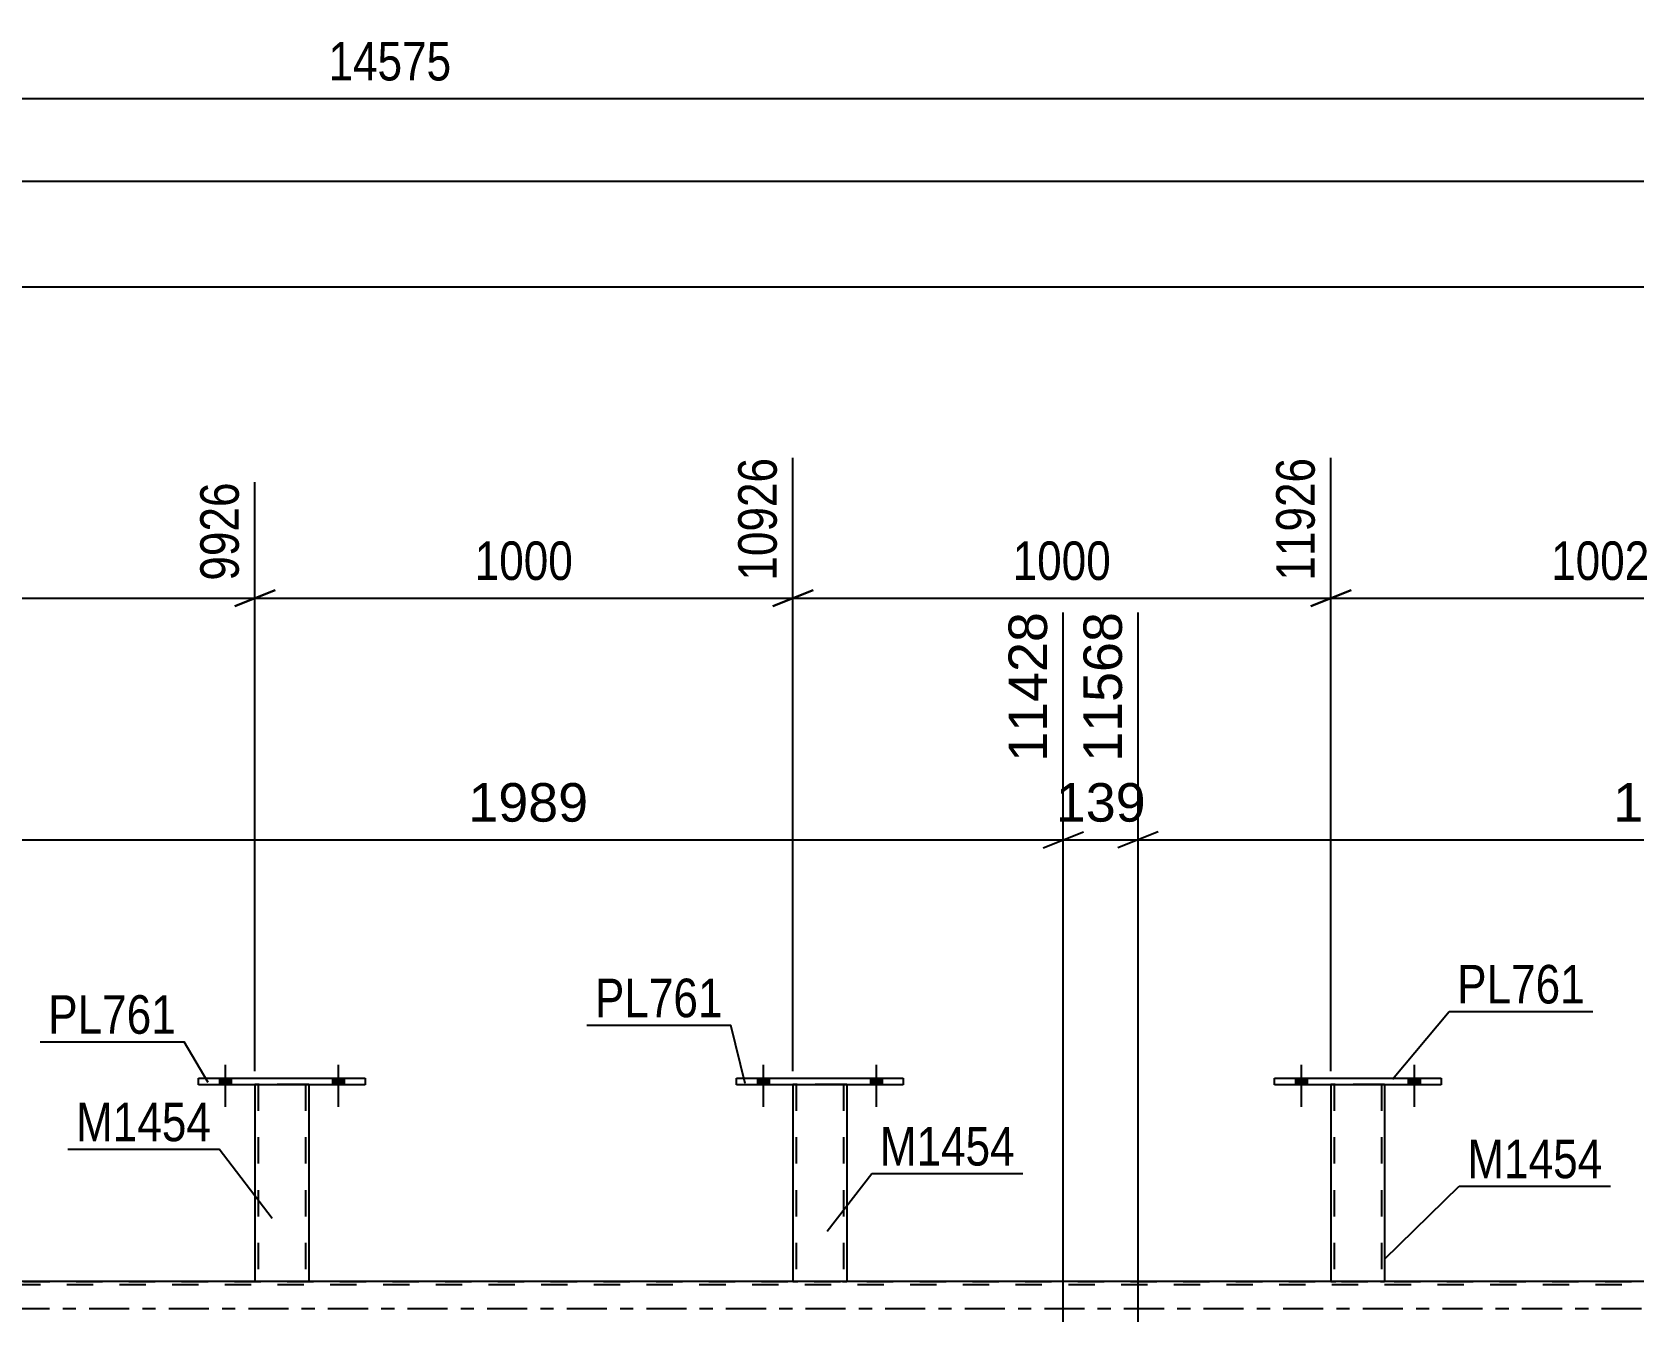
# Model space of a CAD drawing. Header units: millimetres. Extents: x -116 to 725, y -402 to 192.
# Drawn here: x 361.8 to 480.9, y -1 to 94.9 of the extents above; entities that cross this region are included whole.
import ezdxf

# ---------------------------------------------------------------- set-up
doc = ezdxf.new("R2010")
doc.units = ezdxf.units.MM
doc.linetypes.add('DXK_LINE_DOT2', pattern=[3.9198, 1.9599, -1.9599])
doc.linetypes.add('DXK_LINE_DOT3', pattern=[5.9187, 2.979, -0.9799, 0.9799, -0.9799])
doc.styles.add('Arial', font='ARIAL.TTF', dxfattribs={"height": 0.2})
doc.styles.add('Arial Narrow', font='ARIALN.TTF', dxfattribs={"height": 0.2})

# ---------------------------------------------------------------- blocks, each defined once
blk = doc.blocks.new('Part-203723472-4633 - 4481')
at = {"color": 2, "linetype": 'Continuous'}
for p, q in [((374.18, 16.64), (374.18, 17.12)), ((374.18, 17.12), (386.58, 17.12)), ((386.58, 17.12), (386.58, 16.64)), ((386.58, 16.64), (374.18, 16.64))]:
    blk.add_line(p, q, dxfattribs=at)
blk = doc.blocks.new('Part-203723472-4623 - 4481')
at = {"color": 2, "linetype": 'Continuous'}
for p, q in [((414.18, 16.64), (414.18, 17.12)), ((414.18, 17.12), (426.58, 17.12)), ((426.58, 17.12), (426.58, 16.64)), ((426.58, 16.64), (414.18, 16.64))]:
    blk.add_line(p, q, dxfattribs=at)
blk = doc.blocks.new('Bolt-203723472-4493 - 4481')
at = {"linetype": 'Continuous'}
for points in [[(455.74, 16.64), (456.62, 16.64), (456.62, 17.12), (455.74, 17.12)], [(464.14, 16.64), (465.02, 16.64), (465.02, 17.12), (464.14, 17.12)]]:
    blk.add_hatch(color=1, dxfattribs=at).paths.add_polyline_path(points)
at = {"color": 1, "linetype": 'Continuous'}
for p, q in [((456.18, 18.12), (456.18, 15)), ((464.58, 18.12), (464.58, 15)), ((455.74, 17.12), (455.74, 16.64)), ((456.62, 17.12), (456.62, 16.64)), ((464.14, 17.12), (464.14, 16.64)), ((465.02, 17.12), (465.02, 16.64))]:
    blk.add_line(p, q, dxfattribs=at)
blk = doc.blocks.new('Bolt-203723472-4494 - 4481')
at = {"linetype": 'Continuous'}
for points in [[(455.74, 16.64), (456.62, 16.64), (456.62, 17.12), (455.74, 17.12)], [(464.14, 16.64), (465.02, 16.64), (465.02, 17.12), (464.14, 17.12)]]:
    blk.add_hatch(color=1, dxfattribs=at).paths.add_polyline_path(points)
at = {"color": 1, "linetype": 'Continuous'}
for p, q in [((456.18, 18.12), (456.18, 15)), ((464.58, 18.12), (464.58, 15)), ((455.74, 17.12), (455.74, 16.64)), ((456.62, 17.12), (456.62, 16.64)), ((464.14, 17.12), (464.14, 16.64)), ((465.02, 17.12), (465.02, 16.64))]:
    blk.add_line(p, q, dxfattribs=at)
blk = doc.blocks.new('Part-203723472-4618 - 4481')
at = {"color": 7, "linetype": 'DXK_LINE_DOT2'}
for p, q in [((458.38, 16.65), (458.38, 16.65)), ((458.38, 16.65), (458.38, 16.64)), ((458.38, 16.64), (458.38, 16.65)), ((458.41, 16.65), (458.38, 16.65)), ((458.38, 16.65), (458.41, 16.65)), ((458.52, 16.65), (458.41, 16.65)), ((458.41, 16.65), (458.52, 16.65)), ((458.67, 16.65), (458.52, 16.65)), ((458.52, 16.65), (458.67, 16.65)), ((458.62, 16.65), (458.62, 16.65)), ((458.62, 16.65), (458.62, 2)), ((458.63, 16.65), (458.62, 16.65)), ((458.62, 16.65), (458.63, 16.65)), ((458.69, 16.65), (458.63, 16.65)), ((458.63, 16.65), (458.69, 16.65)), ((462.08, 16.65), (458.67, 16.65)), ((462.08, 16.65), (458.67, 16.65)), ((461.99, 16.65), (458.69, 16.65)), ((458.69, 16.65), (458.76, 16.65)), ((462.06, 16.65), (458.76, 16.65)), ((462.06, 16.65), (461.99, 16.65)), ((462.12, 16.65), (462.06, 16.65)), ((462.06, 16.65), (462.12, 16.65)), ((462.08, 16.65), (462.23, 16.65)), ((462.23, 16.65), (462.08, 16.65)), ((462.14, 16.65), (462.12, 16.65)), ((462.12, 16.65), (462.14, 16.65)), ((462.14, 16.65), (462.14, 16.65)), ((462.14, 16.65), (462.14, 2)), ((462.23, 16.65), (462.34, 16.65)), ((462.34, 16.65), (462.23, 16.65)), ((462.34, 16.65), (462.38, 16.65)), ((462.38, 16.65), (462.34, 16.65)), ((462.38, 16.65), (462.38, 16.65)), ((462.38, 16.65), (462.38, 16.64)), ((462.38, 16.64), (462.38, 16.65)), ((458.38, 2), (458.41, 2)), ((458.41, 2), (458.52, 2)), ((458.52, 2), (458.67, 2)), ((458.63, 2), (458.62, 2)), ((458.62, 2), (458.63, 2)), ((458.69, 2), (458.63, 2)), ((458.63, 2), (458.69, 2)), ((462.08, 2), (458.67, 2)), ((461.99, 2), (458.69, 2)), ((458.69, 2), (458.76, 2)), ((462.12, 2), (458.76, 2)), ((462.06, 2), (461.99, 2)), ((462.12, 2), (462.06, 2)), ((462.08, 2), (462.23, 2)), ((462.14, 2), (462.12, 2)), ((462.12, 2), (462.14, 2)), ((462.23, 2), (462.34, 2)), ((462.34, 2), (462.38, 2))]:
    blk.add_line(p, q, dxfattribs=at)
at = {"color": 2, "linetype": 'Continuous'}
for p, q in [((458.38, 16.64), (458.38, 2)), ((462.38, 16.64), (462.38, 2)), ((458.41, 2), (458.38, 2)), ((458.52, 2), (458.41, 2)), ((458.67, 2), (458.52, 2)), ((462.08, 2), (458.67, 2)), ((462.23, 2), (462.08, 2)), ((462.34, 2), (462.23, 2)), ((462.38, 2), (462.34, 2))]:
    blk.add_line(p, q, dxfattribs=at)
blk = doc.blocks.new('Bolt-203723472-4495 - 4481')
at = {"linetype": 'Continuous'}
for points in [[(415.74, 16.64), (416.62, 16.64), (416.62, 17.12), (415.74, 17.12)], [(424.14, 16.64), (425.02, 16.64), (425.02, 17.12), (424.14, 17.12)]]:
    blk.add_hatch(color=1, dxfattribs=at).paths.add_polyline_path(points)
at = {"color": 1, "linetype": 'Continuous'}
for p, q in [((416.18, 18.12), (416.18, 15)), ((424.58, 18.12), (424.58, 15)), ((415.74, 17.12), (415.74, 16.64)), ((416.62, 17.12), (416.62, 16.64)), ((424.14, 17.12), (424.14, 16.64)), ((425.02, 17.12), (425.02, 16.64))]:
    blk.add_line(p, q, dxfattribs=at)
blk = doc.blocks.new('Bolt-203723472-4496 - 4481')
at = {"linetype": 'Continuous'}
for points in [[(415.74, 16.64), (416.62, 16.64), (416.62, 17.12), (415.74, 17.12)], [(424.14, 16.64), (425.02, 16.64), (425.02, 17.12), (424.14, 17.12)]]:
    blk.add_hatch(color=1, dxfattribs=at).paths.add_polyline_path(points)
at = {"color": 1, "linetype": 'Continuous'}
for p, q in [((416.18, 18.12), (416.18, 15)), ((424.58, 18.12), (424.58, 15)), ((415.74, 17.12), (415.74, 16.64)), ((416.62, 17.12), (416.62, 16.64)), ((424.14, 17.12), (424.14, 16.64)), ((425.02, 17.12), (425.02, 16.64))]:
    blk.add_line(p, q, dxfattribs=at)
blk = doc.blocks.new('Bolt-203723472-4497 - 4481')
at = {"linetype": 'Continuous'}
for points in [[(375.74, 16.64), (376.62, 16.64), (376.62, 17.12), (375.74, 17.12)], [(384.14, 16.64), (385.02, 16.64), (385.02, 17.12), (384.14, 17.12)]]:
    blk.add_hatch(color=1, dxfattribs=at).paths.add_polyline_path(points)
at = {"color": 1, "linetype": 'Continuous'}
for p, q in [((376.18, 18.12), (376.18, 15)), ((384.58, 18.12), (384.58, 15)), ((375.74, 17.12), (375.74, 16.64)), ((376.62, 17.12), (376.62, 16.64)), ((384.14, 17.12), (384.14, 16.64)), ((385.02, 17.12), (385.02, 16.64))]:
    blk.add_line(p, q, dxfattribs=at)
blk = doc.blocks.new('Bolt-203723472-4498 - 4481')
at = {"linetype": 'Continuous'}
for points in [[(375.74, 16.64), (376.62, 16.64), (376.62, 17.12), (375.74, 17.12)], [(384.14, 16.64), (385.02, 16.64), (385.02, 17.12), (384.14, 17.12)]]:
    blk.add_hatch(color=1, dxfattribs=at).paths.add_polyline_path(points)
at = {"color": 1, "linetype": 'Continuous'}
for p, q in [((376.18, 18.12), (376.18, 15)), ((384.58, 18.12), (384.58, 15)), ((375.74, 17.12), (375.74, 16.64)), ((376.62, 17.12), (376.62, 16.64)), ((384.14, 17.12), (384.14, 16.64)), ((385.02, 17.12), (385.02, 16.64))]:
    blk.add_line(p, q, dxfattribs=at)
blk = doc.blocks.new('Part-203723472-4638 - 4481')
at = {"color": 7, "linetype": 'DXK_LINE_DOT2'}
for p, q in [((378.38, 16.65), (378.38, 16.65)), ((378.38, 16.65), (378.38, 16.64)), ((378.38, 16.64), (378.38, 16.65)), ((378.41, 16.65), (378.38, 16.65)), ((378.38, 16.65), (378.41, 16.65)), ((378.52, 16.65), (378.41, 16.65)), ((378.41, 16.65), (378.52, 16.65)), ((378.67, 16.65), (378.52, 16.65)), ((378.52, 16.65), (378.67, 16.65)), ((378.62, 16.65), (378.62, 16.65)), ((378.62, 16.65), (378.62, 2)), ((378.63, 16.65), (378.62, 16.65)), ((378.62, 16.65), (378.63, 16.65)), ((378.69, 16.65), (378.63, 16.65)), ((378.63, 16.65), (378.69, 16.65)), ((382.08, 16.65), (378.67, 16.65)), ((382.08, 16.65), (378.67, 16.65)), ((381.99, 16.65), (378.69, 16.65)), ((378.69, 16.65), (378.76, 16.65)), ((382.06, 16.65), (378.76, 16.65)), ((382.06, 16.65), (381.99, 16.65)), ((382.12, 16.65), (382.06, 16.65)), ((382.06, 16.65), (382.12, 16.65)), ((382.08, 16.65), (382.23, 16.65)), ((382.23, 16.65), (382.08, 16.65)), ((382.14, 16.65), (382.12, 16.65)), ((382.12, 16.65), (382.14, 16.65)), ((382.14, 16.65), (382.14, 16.65)), ((382.14, 16.65), (382.14, 2)), ((382.23, 16.65), (382.34, 16.65)), ((382.34, 16.65), (382.23, 16.65)), ((382.34, 16.65), (382.38, 16.65)), ((382.38, 16.65), (382.34, 16.65)), ((382.38, 16.65), (382.38, 16.65)), ((382.38, 16.65), (382.38, 16.64)), ((382.38, 16.64), (382.38, 16.65)), ((378.38, 2), (378.41, 2)), ((378.41, 2), (378.52, 2)), ((378.52, 2), (378.67, 2)), ((378.63, 2), (378.62, 2)), ((378.62, 2), (378.63, 2)), ((378.69, 2), (378.63, 2)), ((378.63, 2), (378.67, 2)), ((382.08, 2), (378.67, 2)), ((378.67, 2), (378.69, 2)), ((381.99, 2), (378.69, 2)), ((378.69, 2), (378.76, 2)), ((382.06, 2), (378.76, 2)), ((382.06, 2), (381.99, 2)), ((382.12, 2), (382.06, 2)), ((382.06, 2), (382.12, 2)), ((382.08, 2), (382.23, 2)), ((382.14, 2), (382.12, 2)), ((382.12, 2), (382.14, 2)), ((382.23, 2), (382.34, 2)), ((382.34, 2), (382.38, 2))]:
    blk.add_line(p, q, dxfattribs=at)
at = {"color": 2, "linetype": 'Continuous'}
for p, q in [((378.38, 16.64), (378.38, 2)), ((382.38, 16.64), (382.38, 2)), ((378.41, 2), (378.38, 2)), ((378.52, 2), (378.41, 2)), ((378.67, 2), (378.52, 2)), ((382.08, 2), (378.67, 2)), ((382.23, 2), (382.08, 2)), ((382.34, 2), (382.23, 2)), ((382.38, 2), (382.34, 2))]:
    blk.add_line(p, q, dxfattribs=at)
blk = doc.blocks.new('Part-203723472-4613 - 4481')
at = {"color": 2, "linetype": 'Continuous'}
for p, q in [((454.18, 16.64), (454.18, 17.12)), ((454.18, 17.12), (466.58, 17.12)), ((466.58, 17.12), (466.58, 16.64)), ((466.58, 16.64), (454.18, 16.64))]:
    blk.add_line(p, q, dxfattribs=at)
blk = doc.blocks.new('Part-203723472-4628 - 4481')
at = {"color": 7, "linetype": 'DXK_LINE_DOT2'}
for p, q in [((418.38, 16.65), (418.38, 16.65)), ((418.38, 16.65), (418.38, 16.64)), ((418.38, 16.64), (418.38, 16.65)), ((418.41, 16.65), (418.38, 16.65)), ((418.38, 16.65), (418.41, 16.65)), ((418.52, 16.65), (418.41, 16.65)), ((418.41, 16.65), (418.52, 16.65)), ((418.67, 16.65), (418.52, 16.65)), ((418.52, 16.65), (418.67, 16.65)), ((418.62, 16.65), (418.62, 16.65)), ((418.62, 16.65), (418.62, 2)), ((418.63, 16.65), (418.62, 16.65)), ((418.62, 16.65), (418.63, 16.65)), ((418.69, 16.65), (418.63, 16.65)), ((418.63, 16.65), (418.69, 16.65)), ((422.08, 16.65), (418.67, 16.65)), ((422.08, 16.65), (418.67, 16.65)), ((421.99, 16.65), (418.69, 16.65)), ((418.69, 16.65), (418.76, 16.65)), ((422.06, 16.65), (418.76, 16.65)), ((422.06, 16.65), (421.99, 16.65)), ((422.12, 16.65), (422.06, 16.65)), ((422.06, 16.65), (422.12, 16.65)), ((422.08, 16.65), (422.23, 16.65)), ((422.23, 16.65), (422.08, 16.65)), ((422.14, 16.65), (422.12, 16.65)), ((422.12, 16.65), (422.14, 16.65)), ((422.14, 16.65), (422.14, 16.65)), ((422.14, 16.65), (422.14, 2)), ((422.23, 16.65), (422.34, 16.65)), ((422.34, 16.65), (422.23, 16.65)), ((422.34, 16.65), (422.38, 16.65)), ((422.38, 16.65), (422.34, 16.65)), ((422.38, 16.65), (422.38, 16.65)), ((422.38, 16.65), (422.38, 16.64)), ((422.38, 16.64), (422.38, 16.65)), ((418.38, 2), (418.41, 2)), ((418.41, 2), (418.52, 2)), ((418.52, 2), (418.67, 2)), ((418.63, 2), (418.62, 2)), ((418.62, 2), (418.63, 2)), ((418.69, 2), (418.63, 2)), ((418.63, 2), (418.67, 2)), ((422.08, 2), (418.67, 2)), ((418.67, 2), (418.69, 2)), ((421.99, 2), (418.69, 2)), ((418.69, 2), (418.76, 2)), ((422.06, 2), (418.76, 2)), ((422.06, 2), (421.99, 2)), ((422.12, 2), (422.06, 2)), ((422.06, 2), (422.12, 2)), ((422.08, 2), (422.23, 2)), ((422.14, 2), (422.12, 2)), ((422.12, 2), (422.14, 2)), ((422.23, 2), (422.34, 2)), ((422.34, 2), (422.38, 2))]:
    blk.add_line(p, q, dxfattribs=at)
at = {"color": 2, "linetype": 'Continuous'}
for p, q in [((418.38, 16.64), (418.38, 2)), ((422.38, 16.64), (422.38, 2)), ((418.41, 2), (418.38, 2)), ((418.52, 2), (418.41, 2)), ((418.67, 2), (418.52, 2)), ((422.08, 2), (418.67, 2)), ((422.23, 2), (422.08, 2)), ((422.34, 2), (422.23, 2)), ((422.38, 2), (422.34, 2))]:
    blk.add_line(p, q, dxfattribs=at)
blk = doc.blocks.new('Part-203723472-4764 - 4481')
at = {"color": 7, "linetype": 'DXK_LINE_DOT2'}
for p, q in [((679.93, 1.76), (-18.66, 1.76)), ((8.39, 2), (679.93, 2)), ((382.38, 2), (378.38, 2)), ((422.38, 2), (418.38, 2)), ((462.38, 2), (458.38, 2))]:
    blk.add_line(p, q, dxfattribs=at)
at = {"color": 2, "linetype": 'Continuous'}
for p, q in [((378.38, 2), (342.38, 2)), ((418.38, 2), (382.38, 2)), ((458.38, 2), (422.38, 2)), ((498.37, 2), (462.38, 2))]:
    blk.add_line(p, q, dxfattribs=at)
at = {"color": 7, "linetype": 'DXK_LINE_DOT3'}
blk.add_line((-18.66, 0), (679.93, 0), dxfattribs=at)
blk = doc.blocks.new('StraightDimension-203723472-7280 - 6595')
at = {"color": 7, "linetype": 'Continuous'}
blk.add_line((-18.66, 83.83), (679.93, 83.83), dxfattribs=at)
blk = doc.blocks.new('StraightDimension-203723472-7175 - 6595')
at = {"color": 7, "linetype": 'Continuous'}
blk.add_line((-19.3, 75.96), (679.93, 75.96), dxfattribs=at)
blk = doc.blocks.new('StraightDimension-203723472-7321 - 6595')
at = {"color": 7, "linetype": 'Continuous'}
blk.add_line((96.91, 89.96), (679.93, 89.96), dxfattribs=at)
at = {"color": 0}
blk.add_wipeout([(393.59, 90.71), (393.59, 94.91), (383.25, 94.91), (383.25, 90.71)], dxfattribs=at)
at = {"color": 3, "style": 'Arial Narrow'}
blk.add_text('14575', height=2.863, dxfattribs=at).set_placement((383.85, 91.31))
blk = doc.blocks.new('StraightDimension-203723472-6170 - 4481')
at = {"color": 7, "linetype": 'Continuous'}
for p, q in [((438.48, -1), (438.48, 51.76)), ((444.05, -1), (444.05, 51.76)), ((436.98, 34.25), (439.98, 35.45)), ((438.48, 34.85), (444.05, 34.85)), ((445.55, 35.45), (442.55, 34.25))]:
    blk.add_line(p, q, dxfattribs=at)
at = {"color": 0}
blk.add_wipeout([(445.2, 35.6), (445.2, 39.8), (437.33, 39.8), (437.33, 35.6)], dxfattribs=at)
at = {"color": 3, "style": 'Arial'}
blk.add_text('139', height=2.865, dxfattribs=at).set_placement((437.93, 36.2))
at = {"color": 0, "linetype": 'Continuous'}
blk.add_wipeout([(443.45, 52.36), (439.25, 52.36), (439.25, 40.05), (443.45, 40.05)], dxfattribs=at)
at = {"color": 3, "linetype": 'Continuous', "style": 'Arial'}
blk.add_text('11568', height=2.865, rotation=90.0002, dxfattribs=at).set_placement((442.85, 40.65))
blk = doc.blocks.new('StraightDimension-203723472-18543 - 4481')
at = {"color": 7, "linetype": 'Continuous'}
for p, q in [((338.41, 17.65), (338.41, 61.43)), ((378.38, 17.65), (378.38, 61.43)), ((339.91, 53.42), (336.91, 52.22)), ((338.41, 52.82), (378.38, 52.82)), ((376.88, 52.22), (379.88, 53.42))]:
    blk.add_line(p, q, dxfattribs=at)
at = {"color": 0}
blk.add_wipeout([(361.74, 53.57), (361.74, 57.77), (355.05, 57.77), (355.05, 53.57)], dxfattribs=at)
at = {"color": 3, "style": 'Arial Narrow'}
blk.add_text('999', height=2.863, dxfattribs=at).set_placement((355.65, 54.17))
at = {"color": 0, "linetype": 'Continuous'}
blk.add_wipeout([(377.78, 62.03), (373.58, 62.03), (373.58, 53.52), (377.78, 53.52)], dxfattribs=at)
at = {"color": 3, "linetype": 'Continuous', "style": 'Arial Narrow'}
blk.add_text('9926', height=2.863, rotation=90.0002, dxfattribs=at).set_placement((377.18, 54.12))
blk = doc.blocks.new('StraightDimension-203723472-6194 - 4481')
at = {"color": 7, "linetype": 'Continuous'}
for p, q in [((444.05, -1), (444.05, 51.76)), ((523.61, -1), (523.61, 51.76)), ((445.55, 35.45), (442.55, 34.25)), ((444.05, 34.85), (523.61, 34.85)), ((522.11, 34.25), (525.11, 35.45))]:
    blk.add_line(p, q, dxfattribs=at)
at = {"color": 0, "linetype": 'Continuous'}
blk.add_wipeout([(523.01, 52.36), (518.81, 52.36), (518.81, 40.05), (523.01, 40.05)], dxfattribs=at)
at = {"color": 0}
blk.add_wipeout([(488.88, 35.6), (488.88, 39.8), (478.78, 39.8), (478.78, 35.6)], dxfattribs=at)
at = {"color": 3, "linetype": 'Continuous', "style": 'Arial'}
blk.add_text('13557', height=2.865, rotation=90.0002, dxfattribs=at).set_placement((522.41, 40.65))
at = {"color": 3, "style": 'Arial'}
blk.add_text('1989', height=2.865, dxfattribs=at).set_placement((479.38, 36.2))
blk = doc.blocks.new('StraightDimension-203723472-18540 - 4481')
at = {"color": 7, "linetype": 'Continuous'}
for p, q in [((458.38, 17.65), (458.38, 63.26)), ((498.46, 17.65), (498.46, 63.26)), ((459.88, 53.42), (456.88, 52.22)), ((458.38, 52.82), (498.46, 52.82)), ((496.96, 52.22), (499.96, 53.42))]:
    blk.add_line(p, q, dxfattribs=at)
at = {"color": 0}
blk.add_wipeout([(482.68, 53.57), (482.68, 57.77), (474.16, 57.77), (474.16, 53.57)], dxfattribs=at)
at = {"color": 3, "style": 'Arial Narrow'}
blk.add_text('1002', height=2.863, dxfattribs=at).set_placement((474.76, 54.17))
at = {"color": 0, "linetype": 'Continuous'}
blk.add_wipeout([(497.86, 63.86), (493.66, 63.86), (493.66, 53.52), (497.86, 53.52)], dxfattribs=at)
at = {"color": 3, "linetype": 'Continuous', "style": 'Arial Narrow'}
blk.add_text('12928', height=2.863, rotation=90.0002, dxfattribs=at).set_placement((497.26, 54.12))
blk = doc.blocks.new('StraightDimension-203723472-18542 - 4481')
at = {"color": 7, "linetype": 'Continuous'}
for p, q in [((418.38, 17.65), (418.38, 63.26)), ((378.38, 17.65), (378.38, 61.43)), ((379.88, 53.42), (376.88, 52.22)), ((378.38, 52.82), (418.38, 52.82)), ((416.88, 52.22), (419.88, 53.42))]:
    blk.add_line(p, q, dxfattribs=at)
at = {"color": 0}
blk.add_wipeout([(402.63, 53.57), (402.63, 57.77), (394.12, 57.77), (394.12, 53.57)], dxfattribs=at)
at = {"color": 3, "style": 'Arial Narrow'}
blk.add_text('1000', height=2.863, dxfattribs=at).set_placement((394.72, 54.17))
at = {"color": 0, "linetype": 'Continuous'}
blk.add_wipeout([(417.78, 63.86), (413.58, 63.86), (413.58, 53.52), (417.78, 53.52)], dxfattribs=at)
at = {"color": 3, "linetype": 'Continuous', "style": 'Arial Narrow'}
blk.add_text('10926', height=2.863, rotation=90.0002, dxfattribs=at).set_placement((417.18, 54.12))
blk = doc.blocks.new('StraightDimension-203723472-6146 - 4481')
at = {"color": 7, "linetype": 'Continuous'}
for p, q in [((438.48, -1), (438.48, 51.76)), ((358.92, -1), (358.92, 49.54)), ((360.42, 35.45), (357.42, 34.25)), ((358.92, 34.85), (438.48, 34.85)), ((436.98, 34.25), (439.98, 35.45))]:
    blk.add_line(p, q, dxfattribs=at)
at = {"color": 0, "linetype": 'Continuous'}
blk.add_wipeout([(437.88, 52.36), (433.68, 52.36), (433.68, 40.05), (437.88, 40.05)], dxfattribs=at)
at = {"color": 0}
blk.add_wipeout([(403.74, 35.6), (403.74, 39.8), (393.65, 39.8), (393.65, 35.6)], dxfattribs=at)
at = {"color": 3, "linetype": 'Continuous', "style": 'Arial'}
blk.add_text('11428', height=2.865, rotation=90.0002, dxfattribs=at).set_placement((437.28, 40.65))
at = {"color": 3, "style": 'Arial'}
blk.add_text('1989', height=2.865, dxfattribs=at).set_placement((394.25, 36.2))
blk = doc.blocks.new('StraightDimension-203723472-18541 - 4481')
at = {"color": 7, "linetype": 'Continuous'}
for p, q in [((418.38, 17.65), (418.38, 63.26)), ((458.38, 17.65), (458.38, 63.26)), ((419.88, 53.42), (416.88, 52.22)), ((418.38, 52.82), (458.38, 52.82)), ((456.88, 52.22), (459.88, 53.42))]:
    blk.add_line(p, q, dxfattribs=at)
at = {"color": 0}
blk.add_wipeout([(442.63, 53.57), (442.63, 57.77), (434.12, 57.77), (434.12, 53.57)], dxfattribs=at)
at = {"color": 3, "style": 'Arial Narrow'}
blk.add_text('1000', height=2.863, dxfattribs=at).set_placement((434.72, 54.17))
at = {"color": 0, "linetype": 'Continuous'}
blk.add_wipeout([(457.78, 63.86), (453.58, 63.86), (453.58, 53.52), (457.78, 53.52)], dxfattribs=at)
at = {"color": 3, "linetype": 'Continuous', "style": 'Arial Narrow'}
blk.add_text('11926', height=2.863, rotation=90.0002, dxfattribs=at).set_placement((457.18, 54.12))
blk = doc.blocks.new('Mark-203723472-4629 - 4481')
at = {"color": 30, "linetype": 'Continuous'}
for p in [(362.41, 19.83), (374.91, 16.8)]:
    blk.add_line(p, (373.11, 19.83), dxfattribs=at)
at = {"color": 0}
blk.add_wipeout([(372.51, 20.43), (372.51, 23.43), (363.01, 23.43), (363.01, 20.43)], dxfattribs=at)
blk.add_wipeout([(372.51, 20.43), (372.51, 23.43), (363.01, 23.43), (363.01, 20.43)], dxfattribs=at)
at = {"color": 3, "style": 'Arial Narrow'}
blk.add_text('PL761', height=2.863, dxfattribs=at).set_placement((363.01, 20.43))
blk = doc.blocks.new('Mark-203723472-4619 - 4481')
at = {"color": 30, "linetype": 'Continuous'}
for p in [(403.06, 21.06), (414.84, 16.74)]:
    blk.add_line(p, (413.76, 21.06), dxfattribs=at)
at = {"color": 0}
blk.add_wipeout([(413.16, 21.66), (413.16, 24.66), (403.66, 24.66), (403.66, 21.66)], dxfattribs=at)
blk.add_wipeout([(413.16, 21.66), (413.16, 24.66), (403.66, 24.66), (403.66, 21.66)], dxfattribs=at)
at = {"color": 3, "style": 'Arial Narrow'}
blk.add_text('PL761', height=2.863, dxfattribs=at).set_placement((403.66, 21.66))
blk = doc.blocks.new('Mark-203723472-4614 - 4481')
at = {"color": 30, "linetype": 'Continuous'}
for p, q in [((462.38, 3.66), (467.93, 9.09)), ((467.93, 9.09), (479.18, 9.09))]:
    blk.add_line(p, q, dxfattribs=at)
at = {"color": 0}
blk.add_wipeout([(478.58, 9.69), (478.58, 12.69), (468.53, 12.69), (468.53, 9.69)], dxfattribs=at)
blk.add_wipeout([(478.58, 9.69), (478.58, 12.69), (468.53, 12.69), (468.53, 9.69)], dxfattribs=at)
at = {"color": 3, "style": 'Arial Narrow'}
blk.add_text('M1454', height=2.863, dxfattribs=at).set_placement((468.53, 9.69))
blk = doc.blocks.new('Mark-203723472-4609 - 4481')
at = {"color": 30, "linetype": 'Continuous'}
for p, q in [((462.97, 17.05), (467.17, 22.08)), ((467.17, 22.08), (477.87, 22.08))]:
    blk.add_line(p, q, dxfattribs=at)
at = {"color": 0}
blk.add_wipeout([(477.27, 22.68), (477.27, 25.68), (467.77, 25.68), (467.77, 22.68)], dxfattribs=at)
blk.add_wipeout([(477.27, 22.68), (477.27, 25.68), (467.77, 25.68), (467.77, 22.68)], dxfattribs=at)
at = {"color": 3, "style": 'Arial Narrow'}
blk.add_text('PL761', height=2.863, dxfattribs=at).set_placement((467.77, 22.68))
blk = doc.blocks.new('Mark-203723472-4624 - 4481')
at = {"color": 30, "linetype": 'Continuous'}
for p, q in [((420.93, 5.74), (424.24, 10.03)), ((424.24, 10.03), (435.49, 10.03))]:
    blk.add_line(p, q, dxfattribs=at)
at = {"color": 0}
blk.add_wipeout([(434.89, 10.63), (434.89, 13.63), (424.84, 13.63), (424.84, 10.63)], dxfattribs=at)
blk.add_wipeout([(434.89, 10.63), (434.89, 13.63), (424.84, 13.63), (424.84, 10.63)], dxfattribs=at)
at = {"color": 3, "style": 'Arial Narrow'}
blk.add_text('M1454', height=2.863, dxfattribs=at).set_placement((424.84, 10.63))
blk = doc.blocks.new('Mark-203723472-4634 - 4481')
at = {"color": 30, "linetype": 'Continuous'}
for p in [(364.48, 11.84), (379.66, 6.7)]:
    blk.add_line(p, (375.73, 11.84), dxfattribs=at)
at = {"color": 0}
blk.add_wipeout([(375.13, 12.44), (375.13, 15.44), (365.08, 15.44), (365.08, 12.44)], dxfattribs=at)
blk.add_wipeout([(375.13, 12.44), (375.13, 15.44), (365.08, 15.44), (365.08, 12.44)], dxfattribs=at)
at = {"color": 3, "style": 'Arial Narrow'}
blk.add_text('M1454', height=2.863, dxfattribs=at).set_placement((365.08, 12.44))

msp = doc.modelspace()

# ---------------------------------------------------------------- block references
for name in ['StraightDimension-203723472-7280 - 6595', 'Bolt-203723472-4497 - 4481', 'Bolt-203723472-4498 - 4481', 'Bolt-203723472-4495 - 4481', 'Bolt-203723472-4496 - 4481', 'Bolt-203723472-4493 - 4481', 'Bolt-203723472-4494 - 4481', 'Part-203723472-4633 - 4481', 'Part-203723472-4623 - 4481', 'Part-203723472-4613 - 4481', 'Part-203723472-4638 - 4481', 'Part-203723472-4628 - 4481', 'Part-203723472-4618 - 4481', 'Part-203723472-4764 - 4481']:
    msp.add_blockref(name, (0, 0))

# ---------------------------------------------------------------- next in the draw order: block references
for name in ['StraightDimension-203723472-7175 - 6595', 'StraightDimension-203723472-18543 - 4481', 'StraightDimension-203723472-6170 - 4481']:
    msp.add_blockref(name, (0, 0))

# ---------------------------------------------------------------- next in the draw order: block references
for name in ['StraightDimension-203723472-7321 - 6595', 'StraightDimension-203723472-18542 - 4481', 'StraightDimension-203723472-6194 - 4481']:
    msp.add_blockref(name, (0, 0))

# ---------------------------------------------------------------- next in the draw order: block references
for name in ['StraightDimension-203723472-18540 - 4481', 'StraightDimension-203723472-6146 - 4481', 'Mark-203723472-4614 - 4481']:
    msp.add_blockref(name, (0, 0))

# ---------------------------------------------------------------- next in the draw order: block references
for name in ['StraightDimension-203723472-18541 - 4481', 'Mark-203723472-4609 - 4481', 'Mark-203723472-4619 - 4481', 'Mark-203723472-4629 - 4481', 'Mark-203723472-4634 - 4481', 'Mark-203723472-4624 - 4481']:
    msp.add_blockref(name, (0, 0))

doc.saveas('drawing.dxf')
